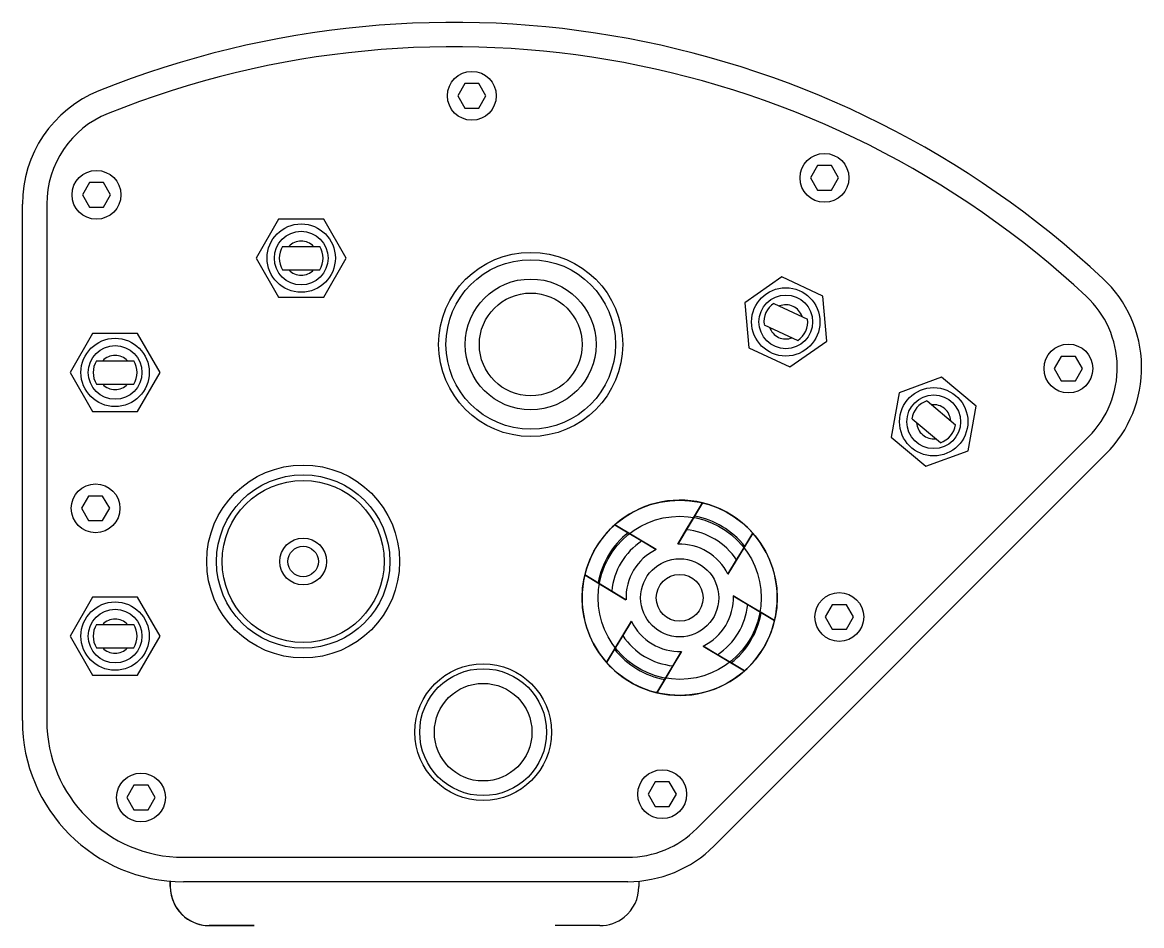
# Model space of a CAD drawing. Extents: x -39 to 75, y -92 to 94.
# Drawn here: x -39.1 to 75.5, y 2 to 94.5 of the extents above; entities that cross this region are included whole.
import ezdxf

# ---------------------------------------------------------------- set-up
doc = ezdxf.new("R2010")
doc.units = 0
doc.header["$MEASUREMENT"] = 0
doc.layers.add('MODELSKETCH_VISIBLE', color=7, linetype='CONTINUOUS')

msp = doc.modelspace()

# ---------------------------------------------------------------- linework, layer by layer
at = {"layer": 'MODELSKETCH_VISIBLE'}
for p, q in [((6.17, 88.23), (5.45, 86.98)), ((7.61, 88.23), (6.17, 88.23)), ((8.33, 86.98), (7.61, 88.23)), ((5.45, 86.98), (6.17, 85.73)), ((7.61, 85.73), (8.33, 86.98)), ((6.17, 85.73), (7.61, 85.73)), ((42.29, 79.83), (41.57, 78.58)), ((43.74, 79.83), (42.29, 79.83)), ((44.46, 78.58), (43.74, 79.83)), ((-32.28, 78.09), (-33, 76.84)), ((-30.84, 78.09), (-32.28, 78.09)), ((-30.11, 76.84), (-30.84, 78.09)), ((41.57, 78.58), (42.29, 77.33)), ((43.74, 77.33), (44.46, 78.58)), ((-33, 76.84), (-32.28, 75.59)), ((-30.84, 75.59), (-30.11, 76.84)), ((42.29, 77.33), (43.74, 77.33)), ((-39.15, 23), (-39.15, 75.89)), ((-36.65, 75.89), (-36.65, 23)), ((-32.28, 75.59), (-30.84, 75.59)), ((-12.9, 74.36), (-15.21, 70.36)), ((-8.28, 74.36), (-12.9, 74.36)), ((-5.97, 70.36), (-8.28, 74.36)), ((-12.5, 71.56), (-8.69, 71.56)), ((-15.21, 70.36), (-12.9, 66.36)), ((-8.28, 66.36), (-5.97, 70.36)), ((-12.5, 69.16), (-8.69, 69.16)), ((38.65, 68.43), (34.86, 65.78)), ((42.83, 66.47), (38.65, 68.43)), ((-12.9, 66.36), (-8.28, 66.36)), ((34.86, 65.78), (35.27, 61.18)), ((37.83, 65.72), (41.28, 64.11)), ((43.24, 61.87), (42.83, 66.47)), ((36.82, 63.54), (40.27, 61.93)), ((-31.96, 62.65), (-34.27, 58.65)), ((-27.34, 62.65), (-31.96, 62.65)), ((-25.03, 58.65), (-27.34, 62.65)), ((35.27, 61.18), (39.45, 59.22)), ((39.45, 59.22), (43.24, 61.87)), ((-31.55, 59.85), (-27.74, 59.85)), ((67.27, 60.3), (66.55, 59.05)), ((68.72, 60.3), (67.27, 60.3)), ((69.44, 59.05), (68.72, 60.3)), ((-34.27, 58.65), (-31.96, 54.65)), ((-27.34, 54.65), (-25.03, 58.65)), ((66.55, 59.05), (67.27, 57.8)), ((68.72, 57.8), (69.44, 59.05)), ((-31.55, 57.45), (-27.74, 57.45)), ((55.01, 58.15), (50.67, 56.57)), ((58.54, 55.18), (55.01, 58.15)), ((67.27, 57.8), (68.72, 57.8)), ((50.67, 56.57), (49.86, 52.02)), ((53.52, 55.75), (56.43, 53.3)), ((57.74, 50.63), (58.54, 55.18)), ((-31.96, 54.65), (-27.34, 54.65)), ((51.98, 53.91), (54.89, 51.46)), ((70.07, 52.07), (29.93, 11.93)), ((49.86, 52.02), (53.4, 49.05)), ((53.4, 49.05), (57.74, 50.63)), ((71.84, 50.3), (31.7, 10.16)), ((-32.37, 45.99), (-33.09, 44.74)), ((-30.93, 45.99), (-32.37, 45.99)), ((-30.2, 44.74), (-30.93, 45.99)), ((-33.09, 44.74), (-32.37, 43.49)), ((-30.93, 43.49), (-30.2, 44.74)), ((30.52, 45.29), (27.98, 41.07)), ((29.7, 43.93), (30.52, 45.29)), ((28.86, 42.54), (29.7, 43.93)), ((-32.37, 43.49), (-30.93, 43.49)), ((25.77, 40.52), (21.54, 43.06)), ((21.54, 43.06), (22.9, 42.24)), ((27.98, 41.07), (28.86, 42.54)), ((22.9, 42.24), (24.3, 41.4)), ((24.3, 41.4), (25.77, 40.52)), ((35.66, 42.2), (33.12, 37.98)), ((34.84, 40.84), (35.66, 42.2)), ((34.01, 39.45), (34.84, 40.84)), ((33.12, 37.98), (34.01, 39.45)), ((22.68, 35.38), (18.45, 37.91)), ((18.45, 37.91), (19.81, 37.1)), ((19.81, 37.1), (21.21, 36.26)), ((-31.96, 35.65), (-34.27, 31.65)), ((-27.34, 35.65), (-31.96, 35.65)), ((-25.03, 31.65), (-27.34, 35.65)), ((21.21, 36.26), (22.68, 35.38)), ((33.67, 35.77), (37.9, 33.23)), ((35.14, 34.89), (33.67, 35.77)), ((36.54, 34.05), (35.14, 34.89)), ((43.81, 34.86), (43.09, 33.61)), ((45.26, 34.86), (43.81, 34.86)), ((45.98, 33.61), (45.26, 34.86)), ((37.9, 33.23), (36.54, 34.05)), ((43.09, 33.61), (43.81, 32.36)), ((45.26, 32.36), (45.98, 33.61)), ((-31.55, 32.85), (-27.74, 32.85)), ((20.69, 28.94), (23.23, 33.17)), ((23.23, 33.17), (22.35, 31.7)), ((43.81, 32.36), (45.26, 32.36)), ((-34.27, 31.65), (-31.96, 27.65)), ((-27.34, 27.65), (-25.03, 31.65)), ((22.35, 31.7), (21.51, 30.3)), ((-31.55, 30.45), (-27.74, 30.45)), ((21.51, 30.3), (20.69, 28.94)), ((25.84, 25.85), (28.37, 30.08)), ((28.37, 30.08), (27.49, 28.61)), ((30.58, 30.63), (34.81, 28.09)), ((32.05, 29.74), (30.58, 30.63)), ((33.45, 28.9), (32.05, 29.74)), ((34.81, 28.09), (33.45, 28.9)), ((-31.96, 27.65), (-27.34, 27.65)), ((27.49, 28.61), (26.65, 27.21)), ((26.65, 27.21), (25.84, 25.85)), ((-27.72, 16.37), (-28.44, 15.12)), ((-26.28, 16.37), (-27.72, 16.37)), ((-25.56, 15.12), (-26.28, 16.37)), ((25.67, 16.71), (24.95, 15.46)), ((27.12, 16.71), (25.67, 16.71)), ((27.84, 15.46), (27.12, 16.71)), ((-28.44, 15.12), (-27.72, 13.87)), ((-26.28, 13.87), (-25.56, 15.12)), ((24.95, 15.46), (25.67, 14.21)), ((27.12, 14.21), (27.84, 15.46)), ((-27.72, 13.87), (-26.28, 13.87)), ((25.67, 14.21), (27.12, 14.21)), ((-22.65, 9), (22.86, 9)), ((-24, 6.56), (-24, 6)), ((-24, 6), (-24, 6.56)), ((22.86, 6.5), (-22.65, 6.5)), ((24, 6.55), (24, 6)), ((-20, 2), (-15.41, 2)), ((-15.41, 2), (-20, 2)), ((20, 2), (15.41, 2))]:
    msp.add_line(p, q, dxfattribs=at)
for centre, radius in [((6.89, 86.98), 2.5), ((43.01, 78.58), 2.5), ((-31.56, 76.84), 2.5), ((-10.59, 70.36), 3.5), ((-10.59, 70.36), 2.75), ((12.92, 61.52), 9.43), ((12.92, 61.52), 8.68), ((12.92, 61.52), 6.7), ((12.92, 61.52), 5.26), ((39.05, 63.83), 3.5), ((39.05, 63.83), 2.75), ((-29.65, 58.65), 3.5), ((-29.65, 58.65), 2.75), ((68, 59.05), 2.5), ((54.2, 53.6), 3.5), ((54.2, 53.6), 2.75), ((-10.39, 39.29), 9.88), ((-10.39, 39.29), 8.88), ((-31.65, 44.74), 2.5), ((-10.39, 39.29), 8.3), ((28.18, 35.57), 10), ((28.18, 35.57), 8.35), ((-10.39, 39.29), 2.4), ((-10.39, 39.29), 1.56), ((28.18, 35.57), 4), ((28.18, 35.57), 4), ((28.18, 35.57), 2.4), ((28.18, 35.57), 2.4), ((44.53, 33.61), 2.5), ((-29.65, 31.65), 3.5), ((-29.65, 31.65), 2.75), ((8.05, 21.81), 7), ((8.05, 21.81), 6.5), ((8.05, 21.81), 5), ((-27, 15.12), 2.5), ((26.39, 15.46), 2.5)]:
    msp.add_circle(centre, radius, dxfattribs=at)
for centre, radius, start, end in [((5, -3), 97.5, 46.9747, 111.8595), ((5, -3), 95, 46.9747, 111.8595), ((-26.65, 75.89), 12.5, 111.8595, 180), ((-26.65, 75.89), 10, 111.8595, 180), ((-10.59, 70.36), 2.25, 147.769, 212.231), ((-10.59, 70.36), 1.75, 43.2918, 136.7082), ((-10.59, 70.36), 2.25, 327.769, 32.231), ((-10.59, 70.36), 1.75, 223.2918, 316.7082), ((63, 59.14), 12.5, 315, 46.9747), ((39.05, 63.83), 2.25, 122.769, 187.231), ((39.05, 63.83), 1.75, 18.2918, 111.7082), ((63, 59.14), 10, 315, 46.9747), ((39.05, 63.83), 1.75, 198.2918, 291.7082), ((39.05, 63.83), 2.25, 302.769, 7.231), ((-29.65, 58.65), 2.25, 147.769, 212.231), ((-29.65, 58.65), 1.75, 43.2918, 136.7082), ((-29.65, 58.65), 2.25, 327.769, 32.231), ((-29.65, 58.65), 1.75, 223.2918, 316.7082), ((54.2, 53.6), 2.25, 107.769, 172.231), ((54.2, 53.6), 1.75, 3.2918, 96.7082), ((54.2, 53.6), 1.75, 183.2918, 276.7082), ((54.2, 53.6), 2.25, 287.769, 352.231), ((28.18, 35.57), 10, 76.4576, 131.5424), ((28.18, 35.57), 10, 41.5424, 76.4576), ((28.18, 35.57), 8.5, 38.3327, 79.6673), ((28.18, 35.57), 8.5, 38.3327, 79.6673), ((28.18, 35.57), 10, 131.5424, 166.4576), ((28.18, 35.57), 7, 33.6231, 84.3769), ((28.18, 35.57), 7, 33.6231, 84.3769), ((28.18, 35.57), 8.5, 128.3327, 169.6673), ((28.18, 35.57), 8.5, 128.3327, 169.6673), ((28.18, 35.57), 7, 123.6231, 174.3769), ((28.18, 35.57), 7, 123.6231, 174.3769), ((28.18, 35.57), 10, 346.4576, 41.5424), ((28.18, 35.57), 5.5, 115.9443, 182.0557), ((28.18, 35.57), 5.5, 115.9443, 182.0557), ((28.18, 35.57), 5.5, 25.9443, 92.0557), ((28.18, 35.57), 5.5, 25.9443, 92.0557), ((28.18, 35.57), 10, 166.4576, 221.5424), ((28.18, 35.57), 5.5, 295.9443, 2.0557), ((28.18, 35.57), 5.5, 295.9443, 2.0557), ((28.18, 35.57), 7, 303.6231, 354.3769), ((28.18, 35.57), 7, 303.6231, 354.3769), ((-29.65, 31.65), 1.75, 43.2918, 136.7082), ((28.18, 35.57), 8.5, 308.3327, 349.6673), ((28.18, 35.57), 8.5, 308.3327, 349.6673), ((-29.65, 31.65), 2.25, 147.769, 212.231), ((-29.65, 31.65), 2.25, 327.769, 32.231), ((28.18, 35.57), 5.5, 205.9443, 272.0557), ((28.18, 35.57), 5.5, 205.9443, 272.0557), ((28.18, 35.57), 10, 311.5424, 346.4576), ((28.18, 35.57), 7, 213.6231, 264.3769), ((28.18, 35.57), 7, 213.6231, 264.3769), ((-29.65, 31.65), 1.75, 223.2918, 316.7082), ((28.18, 35.57), 8.5, 218.3327, 259.6673), ((28.18, 35.57), 8.5, 218.3327, 259.6673), ((28.18, 35.57), 10, 221.5424, 256.4576), ((28.18, 35.57), 10, 256.4576, 311.5424), ((-22.65, 23), 16.5, 180, 270), ((-22.65, 23), 14, 180, 270), ((22.86, 19), 10, 270, 315), ((22.86, 19), 12.5, 270, 315), ((-20, 6), 4, 180, 231.3178), ((-20, 6), 4, 180, 270), ((20, 6), 4, 308.6822, 0), ((-20, 6), 4, 231.3178, 270), ((20, 6), 4, 270, 308.6822)]:
    msp.add_arc(centre, radius, start, end, dxfattribs=at)

doc.saveas('drawing.dxf')
